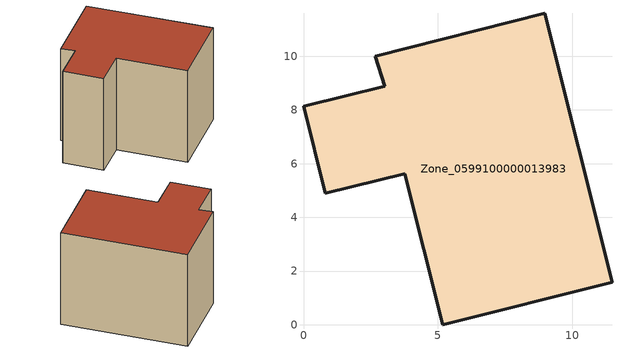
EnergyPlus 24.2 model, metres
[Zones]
Zone_0599100000013983
 floor ground (C_G): 0.81,4.89 0,8.13 3.02,8.88 2.68,10 8.98,11.6 11.49,1.59 5.18,0 3.77,5.63 z0
 wall outside (C_F): 0,8.13 0.81,4.89 3.77,5.63 5.18,0 11.49,1.59 8.98,11.6 2.68,10 3.02,8.88 0,8.13 z0:8.34
 roof outside (C_R): 8.98,11.6 2.68,10 3.02,8.88 0,8.13 0.81,4.89 3.77,5.63 5.18,0 11.49,1.59 z8.34
[BUILDING]
Pand.0599100000013983: North Axis=0; Terrain=City; Loads Convergence Tolerance Value=0.04; Temperature Convergence Tolerance Value=0.4; Solar Distribution=FullExterior; Maximum Number of Warmup Days=25; Minimum Number of Warmup Days=1
[Site:Location]
Rotterdam.The.Hague.AP_ZH_NLD Design_Conditions: Latitude=51.96; Longitude=4.45; Time Zone=1; Elevation=-4.5
[SITE:GROUNDTEMPERATURE:BUILDINGSURFACE]
18, 18, 18, 18, 18, 18, 18, 18, 18, 18, 18, 18
[MATERIAL] Thermal Absorptance=0.9; Solar Absorptance=0.7; Visible Absorptance=0.7
Name | Roughness | Thickness | Conductivity | Density | Specific Heat
G.TC.1992-2005 | MediumSmooth | 0.15 | 0.06 | 540 | 1210
F.TC.1992-2005 | Rough | 0.3 | 0.12 | 1920 | 840
R.TC.1992-2005 | MediumRough | 0.2 | 0.08 | 1500 | 1000
[CONSTRUCTION]
C_G: G.TC.1992-2005
C_F: F.TC.1992-2005
C_R: R.TC.1992-2005
[ZONE]
Zone_0599100000013983: Type=1; Multiplier=1; Ceiling Height=Autocalculate; Volume=Autocalculate; Floor Area=autocalculate; Part of Total Floor Area=Yes
[ZONEINFILTRATION:DESIGNFLOWRATE]
Infil_Zone_0599100000013983: Zone or ZoneList or Space or SpaceList=Zone_0599100000013983; Schedule=AlwaysOn; Design Flow Rate Calculation Method=Flow/Area; Flow Rate per Floor Area=0.0015; Constant Term Coefficient=1; Temperature Term Coefficient=0; Velocity Term Coefficient=0; Velocity Squared Term Coefficient=0
[HVACTEMPLATE:ZONE:IDEALLOADSAIRSYSTEM]
Zone_0599100000013983: Maximum Heating Supply Air Temperature=50; Minimum Cooling Supply Air Temperature=13; Maximum Heating Supply Air Humidity Ratio=0.0156; Minimum Cooling Supply Air Humidity Ratio=0.0077; Heating Limit=NoLimit; Cooling Limit=NoLimit; Dehumidification Control Type=ConstantSensibleHeatRatio; Cooling Sensible Heat Ratio=0.7; Dehumidification Setpoint=60; Humidification Control Type=None; Humidification Setpoint=30; Outdoor Air Method=None; Outdoor Air Flow Rate per Person=0.00944; Outdoor Air Flow Rate per Zone Floor Area=0; Outdoor Air Flow Rate per Zone=0; Demand Controlled Ventilation Type=None; Outdoor Air Economizer Type=NoEconomizer; Heat Recovery Type=None; Sensible Heat Recovery Effectiveness=0.7; Latent Heat Recovery Effectiveness=0.65
[ZONECONTROL:THERMOSTAT]
ThermostatControl_Zone_0599100000013983: Zone or ZoneList=Zone_0599100000013983; Control Type Schedule=DualSetpointControlType; Control 1=Thermostat_Zone_0599100000013983; Temperature Difference Between Cutout And Setpoint=0
[THERMOSTATSETPOINT:DUALSETPOINT]
Thermostat_Zone_0599100000013983: Heating Setpoint Temperature Schedule=HeatingSetpoint_Zone_0599100000013983; Cooling Setpoint Temperature Schedule=CoolingSetpoint_Zone_0599100000013983
[SCHEDULE:COMPACT]
HeatingSetpoint_Zone_0599100000013983: Through: 12/31, For: AllDays, Until: 24:00, 21
CoolingSetpoint_Zone_0599100000013983: Through: 12/31, For: AllDays, Until: 24:00, 24
DualSetpointControlType: Through: 12/31, For: AllDays, Until: 24:00, 4
AlwaysOn: Through: 12/31, For: AllDays, Until: 24:00, 1
